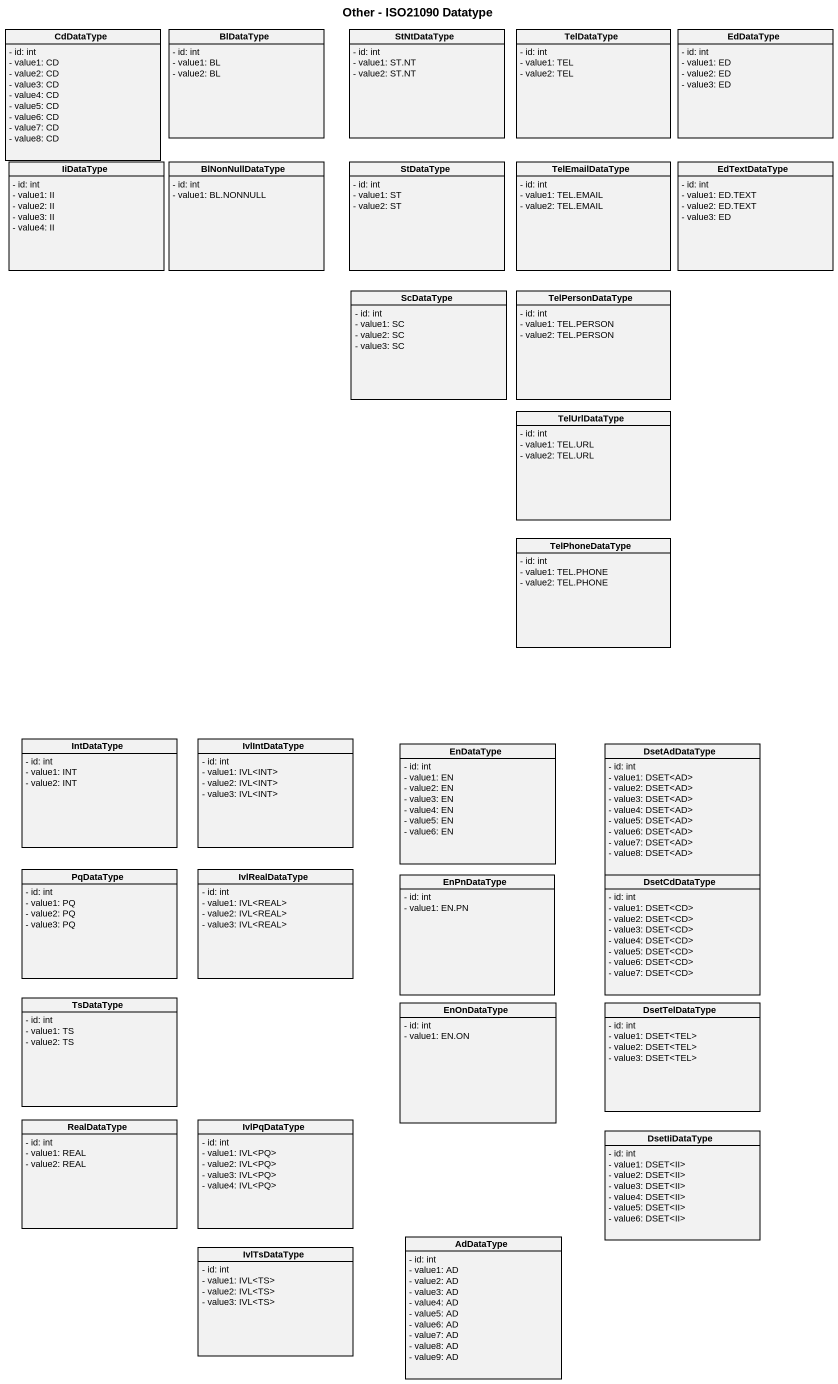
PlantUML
@startuml
title Other - ISO21090 Datatype
hide circle
hide empty members
skinparam classAttributeIconSize 0
class CdDataType {
  - id: int
  - value1: CD
  - value2: CD
  - value3: CD
  - value4: CD
  - value5: CD
  - value6: CD
  - value7: CD
  - value8: CD
}
class BlDataType {
  - id: int
  - value1: BL
  - value2: BL
}
class StNtDataType {
  - id: int
  - value1: ST.NT
  - value2: ST.NT
}
class TelDataType {
  - id: int
  - value1: TEL
  - value2: TEL
}
class EdDataType {
  - id: int
  - value1: ED
  - value2: ED
  - value3: ED
}
class IiDataType {
  - id: int
  - value1: II
  - value2: II
  - value3: II
  - value4: II
}
class BlNonNullDataType {
  - id: int
  - value1: BL.NONNULL
}
class StDataType {
  - id: int
  - value1: ST
  - value2: ST
}
class TelEmailDataType {
  - id: int
  - value1: TEL.EMAIL
  - value2: TEL.EMAIL
}
class EdTextDataType {
  - id: int
  - value1: ED.TEXT
  - value2: ED.TEXT
  - value3: ED
}
class ScDataType {
  - id: int
  - value1: SC
  - value2: SC
  - value3: SC
}
class TelPersonDataType {
  - id: int
  - value1: TEL.PERSON
  - value2: TEL.PERSON
}
class TelUrlDataType {
  - id: int
  - value1: TEL.URL
  - value2: TEL.URL
}
class TelPhoneDataType {
  - id: int
  - value1: TEL.PHONE
  - value2: TEL.PHONE
}
class IntDataType {
  - id: int
  - value1: INT
  - value2: INT
}
class IvlIntDataType {
  - id: int
  - value1: IVL<INT>
  - value2: IVL<INT>
  - value3: IVL<INT>
}
class EnDataType {
  - id: int
  - value1: EN
  - value2: EN
  - value3: EN
  - value4: EN
  - value5: EN
  - value6: EN
}
class DsetAdDataType {
  - id: int
  - value1: DSET<AD>
  - value2: DSET<AD>
  - value3: DSET<AD>
  - value4: DSET<AD>
  - value5: DSET<AD>
  - value6: DSET<AD>
  - value7: DSET<AD>
  - value8: DSET<AD>
}
class PqDataType {
  - id: int
  - value1: PQ
  - value2: PQ
  - value3: PQ
}
class IvlRealDataType {
  - id: int
  - value1: IVL<REAL>
  - value2: IVL<REAL>
  - value3: IVL<REAL>
}
class EnPnDataType {
  - id: int
  - value1: EN.PN
}
class DsetCdDataType {
  - id: int
  - value1: DSET<CD>
  - value2: DSET<CD>
  - value3: DSET<CD>
  - value4: DSET<CD>
  - value5: DSET<CD>
  - value6: DSET<CD>
  - value7: DSET<CD>
}
class TsDataType {
  - id: int
  - value1: TS
  - value2: TS
}
class EnOnDataType {
  - id: int
  - value1: EN.ON
}
class DsetTelDataType {
  - id: int
  - value1: DSET<TEL>
  - value2: DSET<TEL>
  - value3: DSET<TEL>
}
class RealDataType {
  - id: int
  - value1: REAL
  - value2: REAL
}
class IvlPqDataType {
  - id: int
  - value1: IVL<PQ>
  - value2: IVL<PQ>
  - value3: IVL<PQ>
  - value4: IVL<PQ>
}
class DsetIiDataType {
  - id: int
  - value1: DSET<II>
  - value2: DSET<II>
  - value3: DSET<II>
  - value4: DSET<II>
  - value5: DSET<II>
  - value6: DSET<II>
}
class IvlTsDataType {
  - id: int
  - value1: IVL<TS>
  - value2: IVL<TS>
  - value3: IVL<TS>
}
class AdDataType {
  - id: int
  - value1: AD
  - value2: AD
  - value3: AD
  - value4: AD
  - value5: AD
  - value6: AD
  - value7: AD
  - value8: AD
  - value9: AD
}
@enduml
